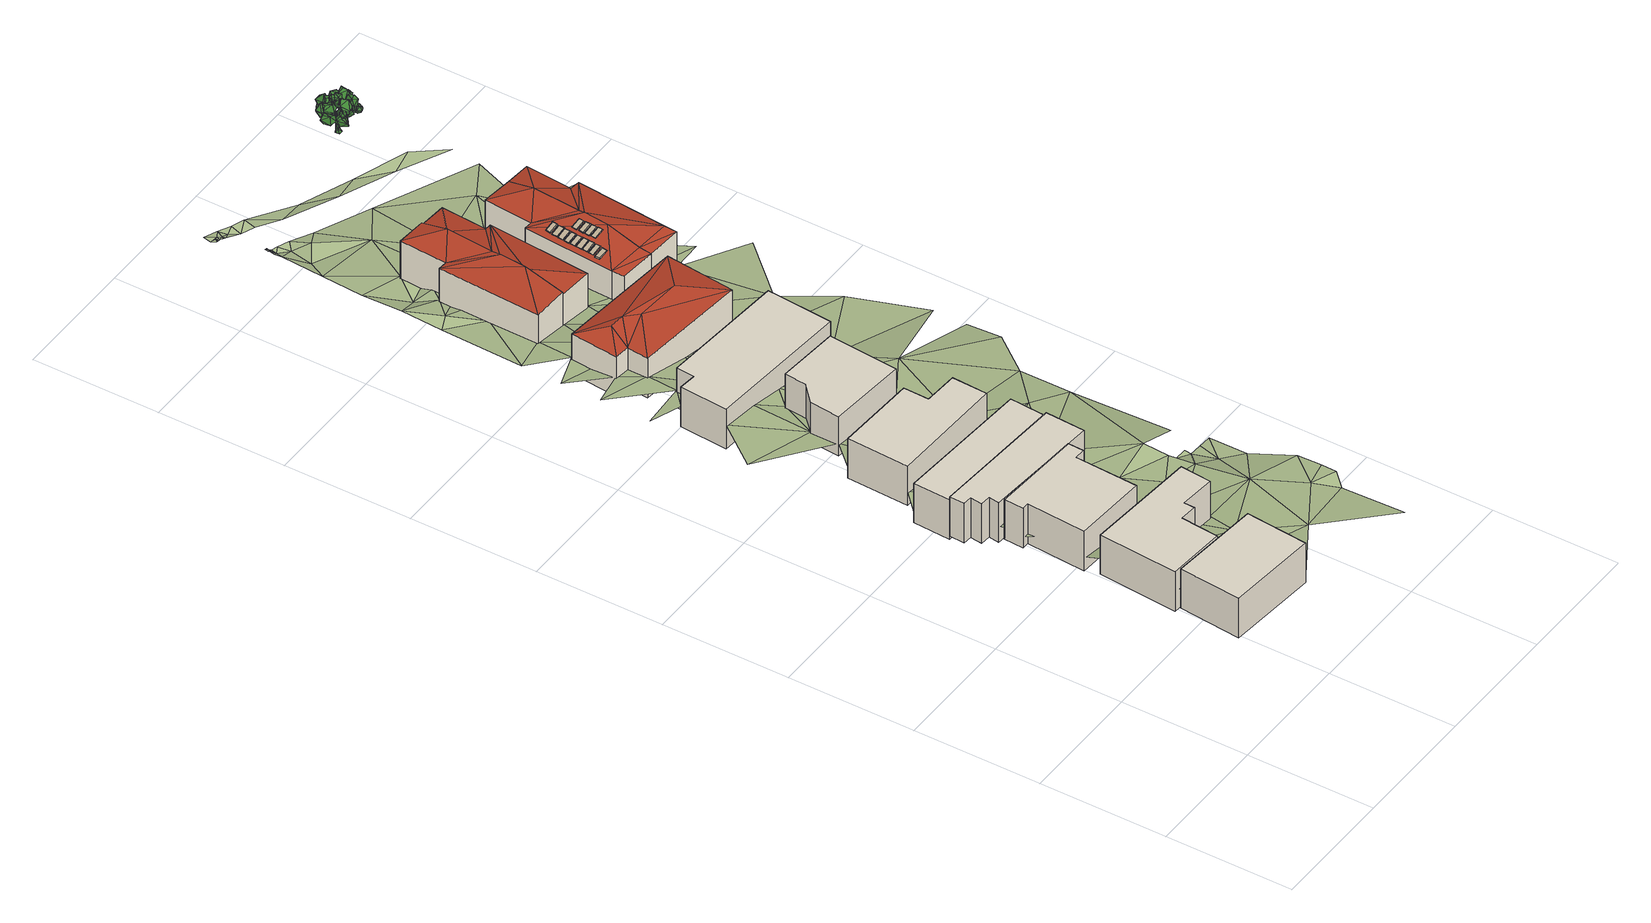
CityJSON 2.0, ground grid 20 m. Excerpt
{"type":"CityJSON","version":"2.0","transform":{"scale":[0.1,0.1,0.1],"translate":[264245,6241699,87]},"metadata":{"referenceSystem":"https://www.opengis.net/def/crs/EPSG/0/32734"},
"CityObjects":{
"building1":{"type":"Building","attributes":{"address":"21 Kylemore Road University Estate Cape Town","building":"house","building:levels":2,"building_height":6.9,"roof_height":112.3,"ground_height":103.8,"plus_code":"4FRW3C6X+GP5"},"geometry":[{"type":"Solid","lod":"1","boundaries":[[[[0,1,2,3]],[[1,4,5,2]],[[4,6,7,5]],[[6,0,3,7]],[[3,2,5,7]],[[6,4,1,0]]]]}]},
"building2":{"type":"Building","attributes":{"address":"19 Kylemore Road University Estate Cape Town","building":"house","building:levels":2,"building_height":6.9,"roof_height":111.3,"ground_height":102.2,"plus_code":"4FRW3C6X+HQ2"},"geometry":[{"type":"Solid","lod":"1","boundaries":[[[[8,9,10,11]],[[9,12,13,10]],[[12,14,15,13]],[[14,16,17,15]],[[16,18,19,17]],[[18,20,21,19]],[[20,22,23,21]],[[22,8,11,23]],[[11,10,13,15,17,19,21,23]],[[22,20,18,16,14,12,9,8]]]]}]},
"building3":{"type":"Building","attributes":{"address":"17 Kylemore Road University Estate Cape Town","building":"house","building:levels":2,"building_height":6.9,"roof_height":110,"ground_height":101.7,"plus_code":"4FRW3C6X+JQ2"},"geometry":[{"type":"Solid","lod":"1","boundaries":[[[[24,25,26,27]],[[25,28,29,26]],[[28,30,31,29]],[[30,32,33,31]],[[32,34,35,33]],[[34,36,37,35]],[[36,38,39,37]],[[38,24,27,39]],[[27,26,29,31,33,35,37,39]],[[38,36,34,32,30,28,25,24]]]]}]},
"building4":{"type":"Building","attributes":{"address":"15 Kylemore Road University Estate Cape Town","building":"house","building:levels":2,"building_height":6.9,"roof_height":108.7,"ground_height":100.8,"plus_code":"4FRW3C6X+JQV"},"geometry":[{"type":"Solid","lod":"1","boundaries":[[[[40,41,42,43]],[[41,44,45,42]],[[44,46,47,45]],[[46,48,49,47]],[[48,50,51,49]],[[50,52,53,51]],[[52,54,55,53]],[[54,40,43,55]],[[43,42,45,47,49,51,53,55]],[[54,52,50,48,46,44,41,40]]]]}]},
"building5":{"type":"Building","attributes":{"address":"13 Kylemore Road University Estate Cape Town","building":"house","building:levels":2,"building_height":6.9,"roof_height":108.3,"ground_height":100.2,"plus_code":"4FRW3C6X+MQ7"},"geometry":[{"type":"Solid","lod":"1","boundaries":[[[[56,57,58,59]],[[57,60,61,58]],[[60,62,63,61]],[[62,56,59,63]],[[59,58,61,63]],[[62,60,57,56]]]]}]},
"building6":{"type":"Building","attributes":{"address":"11 Kylemore Road University Estate Cape Town","building":"house","building:levels":2,"building_height":6.9,"roof_height":107.5,"ground_height":99.7,"plus_code":"4FRW3C6X+MQV"},"geometry":[{"type":"Solid","lod":"1","boundaries":[[[[64,65,66,67]],[[65,68,69,66]],[[68,70,71,69]],[[70,72,73,71]],[[72,74,75,73]],[[74,64,67,75]],[[67,66,69,71,73,75]],[[74,72,70,68,65,64]]]]}]},
"building7":{"type":"Building","attributes":{"address":"9 Kylemore Road University Estate Cape Town","building":"house","building:levels":2,"building_height":6.9,"roof_height":106,"ground_height":98.2,"plus_code":"4FRW3C6X+QQ9"},"geometry":[{"type":"Solid","lod":"1","boundaries":[[[[76,77,78,79]],[[77,80,81,78]],[[80,82,83,81]],[[82,84,85,83]],[[84,86,87,85]],[[86,76,79,87]],[[79,78,81,83,85,87]],[[86,84,82,80,77,76]]]]}]},
"building8":{"type":"Building","attributes":{"address":"7 Kylemore Road University Estate Cape Town","building":"house","building:levels":2,"building_height":6.9,"roof_height":106.2,"ground_height":96.3,"plus_code":"4FRW3C6X+RQ4"},"geometry":[{"type":"Solid","lod":"1","boundaries":[[[[88,89,90,91]],[[89,92,93,90]],[[92,94,95,93]],[[94,96,97,95]],[[96,98,99,97]],[[98,88,91,99]],[[91,90,93,95,97,99]],[[98,96,94,92,89,88]]]]}]},
"building9":{"type":"Building","attributes":{"address":"5 Kylemore Road University Estate Cape Town","building":"house","building:levels":2,"building_height":6.9,"roof_height":103.8,"ground_height":95.2,"plus_code":"4FRW3C6X+VQH"},"geometry":[{"type":"Solid","lod":"2","boundaries":[[[[100,101,102]],[[103,102,104]],[[104,102,101]],[[105,106,107]],[[105,107,100]],[[100,107,101]],[[101,107,104]],[[106,105,108]],[[108,109,106]],[[106,109,107]],[[109,103,104]],[[109,104,107]],[[110,111,105,100]],[[111,112,108,105]],[[112,113,109,108]],[[113,114,103,109]],[[114,115,102,103]],[[115,110,100,102]],[[115,114,113,112,111,110]]]],"semantics":{"surfaces":[{"type":"RoofSurface"},{"type":"WallSurface"},{"type":"GroundSurface"}],"values":[[0,0,0,0,0,0,0,0,0,0,0,0,1,1,1,1,1,1,2]]}}]},
"building10":{"type":"Building","attributes":{"address":"6 Rhodes Avenue University Estate Cape Town","building":"house","building:levels":2,"building_height":6.9,"roof_height":102.8,"ground_height":95.1,"plus_code":"4FRW3C6X+XQ7"},"geometry":[{"type":"Solid","lod":"2","boundaries":[[[[116,117,118]],[[119,120,121]],[[122,119,121]],[[122,121,123]],[[122,123,124]],[[124,123,125]],[[116,124,117]],[[117,124,125]],[[126,127,116,118]],[[127,128,124,116]],[[128,129,122,124]],[[129,130,119,122]],[[130,131,120,119]],[[131,132,121,120]],[[132,133,123,121]],[[133,134,125,123]],[[134,135,117,125]],[[135,126,118,117]],[[135,134,133,132,131,130,129,128,127,126]]]],"semantics":{"surfaces":[{"type":"RoofSurface"},{"type":"WallSurface"},{"type":"GroundSurface"}],"values":[[0,0,0,0,0,0,0,0,1,1,1,1,1,1,1,1,1,1,2]]}}]},
"building11":{"type":"Building","attributes":{"address":"8 Rhodes Avenue University Estate Cape Town","building":"house","building:levels":2,"building_height":6.9,"roof_height":102.2,"ground_height":94.7,"plus_code":"4FRW3C6X+WQX"},"geometry":[{"type":"Solid","lod":"2","boundaries":[[[[136,137,138]],[[139,140,141]],[[142,140,143]],[[143,140,139]],[[144,142,143]],[[144,143,145]],[[136,144,145]],[[136,145,137]],[[146,147,139,141]],[[147,148,143,139]],[[148,149,145,143]],[[149,150,137,145]],[[150,151,138,137]],[[151,152,136,138]],[[152,153,144,136]],[[153,154,142,144]],[[154,155,140,142]],[[155,146,141,140]],[[155,154,153,152,151,150,149,148,147,146]]]],"semantics":{"surfaces":[{"type":"RoofSurface"},{"type":"WallSurface"},{"type":"GroundSurface"}],"values":[[0,0,0,0,0,0,0,0,1,1,1,1,1,1,1,1,1,1,2]]}}]},
"building12":{"type":"Building","attributes":{"address":"10 Rhodes Avenue University Estate Cape Town","building":"house","building:levels":2,"building_height":6.9,"roof_height":101,"ground_height":93.3,"plus_code":"4FRW3C6X+WRX"},"children":["building12-1","building12-2","building12-3","building12-4","building12-5","building12-6","building12-7","building12-8","building12-9","building12-10","building12-11","building12-12","building12-13"],"geometry":[{"type":"Solid","lod":"2","boundaries":[[[[156,157,158]],[[156,158,159]],[[156,159,160]],[[161,156,160]],[[161,160,162]],[[161,162,163]],[[163,162,164]],[[165,163,166]],[[166,163,164]],[[165,166,167]],[[168,169,159,158]],[[169,170,160,159]],[[170,171,162,160]],[[171,172,164,162]],[[172,173,166,164]],[[173,174,167,166]],[[174,175,165,167]],[[175,176,163,165]],[[176,177,161,163]],[[177,178,156,161]],[[178,179,157,156]],[[179,168,158,157]],[[179,178,177,176,175,174,173,172,171,170,169,168]]]],"semantics":{"surfaces":[{"type":"RoofSurface"},{"type":"WallSurface"},{"type":"GroundSurface"}],"values":[[0,0,0,0,0,0,0,0,0,0,1,1,1,1,1,1,1,1,1,1,1,1,2]]}}]},
"building12-1":{"type":"BuildingInstallation","parents":["building12"],"geometry":[{"type":"Solid","lod":"2","boundaries":[[[[180,181,182,183]],[[181,184,185,182]],[[184,186,187,185]],[[186,180,183,187]],[[183,182,185,187]],[[186,184,181,180]]]]}]},
"building12-2":{"type":"BuildingInstallation","parents":["building12"],"geometry":[{"type":"Solid","lod":"2","boundaries":[[[[188,189,190,191]],[[189,192,193,190]],[[192,194,195,193]],[[194,188,191,195]],[[191,190,193,195]],[[194,192,189,188]]]]}]},
"building12-3":{"type":"BuildingInstallation","parents":["building12"],"geometry":[{"type":"Solid","lod":"2","boundaries":[[[[196,197,198,199]],[[197,200,201,198]],[[200,202,203,201]],[[202,196,199,203]],[[199,198,201,203]],[[202,200,197,196]]]]}]},
"building12-4":{"type":"BuildingInstallation","parents":["building12"],"geometry":[{"type":"Solid","lod":"2","boundaries":[[[[204,205,206,207]],[[205,208,209,206]],[[208,210,211,209]],[[210,204,207,211]],[[207,206,209,211]],[[210,208,205,204]]]]}]},
"building12-5":{"type":"BuildingInstallation","parents":["building12"],"geometry":[{"type":"Solid","lod":"2","boundaries":[[[[212,213,214,215]],[[213,216,217,214]],[[216,218,219,217]],[[218,212,215,219]],[[215,214,217,219]],[[218,216,213,212]]]]}]},
"building12-6":{"type":"BuildingInstallation","parents":["building12"],"geometry":[{"type":"Solid","lod":"2","boundaries":[[[[220,221,222,223]],[[221,224,225,222]],[[224,226,227,225]],[[226,220,223,227]],[[223,222,225,227]],[[226,224,221,220]]]]}]},
"building12-7":{"type":"BuildingInstallation","parents":["building12"],"geometry":[{"type":"Solid","lod":"2","boundaries":[[[[228,229,230,231]],[[229,232,233,230]],[[232,234,235,233]],[[234,228,231,235]],[[231,230,233,235]],[[234,232,229,228]]]]}]},
"building12-8":{"type":"BuildingInstallation","parents":["building12"],"geometry":[{"type":"Solid","lod":"2","boundaries":[[[[236,237,238,239]],[[237,240,241,238]],[[240,242,243,241]],[[242,236,239,243]],[[239,238,241,243]],[[242,240,237,236]]]]}]},
"building12-9":{"type":"BuildingInstallation","parents":["building12"],"geometry":[{"type":"Solid","lod":"2","boundaries":[[[[244,245,246,247]],[[245,248,249,246]],[[248,250,251,249]],[[250,244,247,251]],[[247,246,249,251]],[[250,248,245,244]]]]}]},
"building12-10":{"type":"BuildingInstallation","parents":["building12"],"geometry":[{"type":"Solid","lod":"2","boundaries":[[[[252,253,254,255]],[[253,256,257,254]],[[256,258,259,257]],[[258,252,255,259]],[[255,254,257,259]],[[258,256,253,252]]]]}]},
"building12-11":{"type":"BuildingInstallation","parents":["building12"],"geometry":[{"type":"Solid","lod":"2","boundaries":[[[[260,261,262,263]],[[261,264,265,262]],[[264,266,267,265]],[[266,260,263,267]],[[263,262,265,267]],[[266,264,261,260]]]]}]},
"building12-12":{"type":"BuildingInstallation","parents":["building12"],"geometry":[{"type":"Solid","lod":"2","boundaries":[[[[268,269,270,271]],[[269,272,273,270]],[[272,274,275,273]],[[274,268,271,275]],[[271,270,273,275]],[[274,272,269,268]]]]}]},
"building12-13":{"type":"BuildingInstallation","parents":["building12"],"geometry":[{"type":"Solid","lod":"2","boundaries":[[[[276,277,278,279]],[[277,280,281,278]],[[280,282,283,281]],[[282,276,279,283]],[[279,278,281,283]],[[282,280,277,276]]]]}]},
"building13":{"type":"Building","attributes":{"address":"12 Rhodes Avenue University Estate Cape Town","building":"house","building:levels":2,"building_height":6.9,"roof_height":100.4,"ground_height":93.3,"plus_code":"4FRW3C6X+WVJ"},"geometry":[{"type":"Solid","lod":"2","boundaries":[[[[159,158,284]],[[159,284,285]],[[167,166,286]],[[285,160,159]],[[162,160,285]],[[162,285,287]],[[164,162,287]],[[164,287,288]],[[166,164,288]],[[166,288,286]],[[174,173,166,167]],[[173,172,164,166]],[[172,171,162,164]],[[171,170,160,162]],[[170,169,159,160]],[[169,168,158,159]],[[168,289,284,158]],[[289,290,285,284]],[[290,291,287,285]],[[291,292,288,287]],[[292,293,286,288]],[[293,174,167,286]],[[293,292,291,290,289,168,169,170,171,172,173,174]]]],"semantics":{"surfaces":[{"type":"RoofSurface"},{"type":"WallSurface"},{"type":"GroundSurface"}],"values":[[0,0,0,0,0,0,0,0,0,0,1,1,1,1,1,1,1,1,1,1,1,1,2]]}}]},
"tree1":{"type":"SolitaryVegetationObject","attributes":{"type":"broadleaf","group":"standard","width":0.8,"height":3.1,"footprint":[264286.48,6241870.27],"ground_height":87.84},"geometry":[{"type":"MultiSurface","lod":"2","boundaries":[[[294,295,296]],[[297,298,299]],[[294,300,301]],[[302,303,300]],[[303,304,305]],[[297,306,307]],[[296,302,294]],[[308,309,302]],[[309,310,304]],[[311,312,313]],[[296,314,308]],[[314,315,308]],[[316,310,315]],[[317,318,319]],[[301,314,295]],[[316,320,303]],[[303,317,316]],[[305,321,317]],[[322,323,324]],[[319,325,326]],[[327,328,329]],[[299,330,331]],[[332,333,334]],[[328,335,329]],[[322,332,328]],[[325,335,323]],[[335,336,323]],[[323,333,324]],[[335,334,337]],[[334,338,337]],[[333,339,334]],[[340,341,342]],[[305,340,343]],[[305,306,297]],[[304,307,340]],[[344,345,346]],[[343,342,347]],[[306,347,344]],[[306,341,307]],[[344,348,341]],[[341,349,342]],[[347,349,345]],[[345,350,351]],[[345,351,346]],[[346,350,348]],[[352,353,354]],[[313,355,356]],[[357,355,352]],[[311,352,358]],[[304,311,326]],[[304,356,357]],[[310,313,356]],[[326,313,319]],[[354,359,360]],[[358,361,312]],[[312,353,355]],[[358,354,362]],[[360,363,364]],[[362,365,361]],[[353,365,359]],[[354,366,362]],[[363,367,364]],[[366,367,365]],[[365,363,359]],[[366,364,367]],[[368,369,370]],[[316,370,369]],[[303,368,300]],[[314,368,370]],[[371,372,373]],[[327,374,375]],[[327,322,328]],[[376,326,325]],[[327,330,377]],[[375,371,373]],[[321,331,371]],[[378,379,380]],[[371,381,382]],[[373,378,330]],[[331,378,381]],[[383,380,379]],[[378,384,381]],[[372,383,379]],[[382,384,383]],[[375,318,321]],[[375,374,318]],[[374,319,318]],[[299,376,377]],[[299,298,376]],[[298,326,376]],[[294,301,295]],[[294,302,300]],[[302,309,303]],[[303,309,304]],[[307,326,298]],[[298,297,307]],[[296,308,302]],[[308,315,309]],[[309,315,310]],[[311,358,312]],[[296,295,314]],[[314,316,315]],[[316,317,310]],[[319,310,317]],[[317,321,318]],[[301,300,314]],[[316,369,320]],[[303,305,317]],[[305,297,321]],[[322,325,323]],[[319,329,325]],[[329,319,374]],[[374,327,329]],[[331,297,299]],[[299,377,330]],[[332,324,333]],[[328,332,335]],[[322,324,332]],[[325,329,335]],[[333,336,338]],[[335,337,336]],[[323,336,333]],[[335,332,334]],[[334,339,338]],[[333,338,339]],[[336,337,338]],[[340,307,341]],[[305,304,340]],[[305,343,306]],[[304,326,307]],[[344,347,345]],[[343,340,342]],[[306,343,347]],[[306,344,341]],[[349,348,350]],[[344,346,348]],[[341,348,349]],[[347,342,349]],[[345,349,350]],[[346,351,350]],[[352,355,353]],[[313,312,355]],[[357,356,355]],[[311,357,352]],[[304,357,311]],[[304,310,356]],[[310,319,313]],[[326,311,313]],[[354,353,359]],[[358,362,361]],[[312,361,353]],[[358,352,354]],[[360,359,363]],[[362,366,365]],[[353,361,365]],[[354,360,366]],[[365,367,363]],[[366,360,364]],[[368,320,369]],[[316,314,370]],[[303,320,368]],[[314,300,368]],[[371,382,372]],[[327,377,322]],[[322,377,325]],[[377,376,325]],[[327,373,330]],[[373,327,375]],[[375,321,371]],[[321,297,331]],[[378,372,379]],[[371,331,381]],[[373,372,378]],[[331,330,378]],[[383,384,380]],[[378,380,384]],[[372,382,383]],[[382,381,384]],[[385,386,387]],[[388,389,390]],[[391,392,393]],[[385,387,393]],[[394,395,396]],[[397,398,399]],[[400,401,402]],[[394,396,402]],[[403,404,405]],[[406,407,408]],[[409,410,411]],[[403,405,411]],[[412,413,414]],[[415,416,417]],[[418,419,420]],[[412,414,420]],[[421,422,423]],[[424,425,426]],[[427,428,429]],[[421,423,429]],[[430,431,432]],[[433,434,435]],[[436,437,438]],[[430,432,438]],[[439,440,441]],[[442,443,444]],[[445,446,447]],[[439,441,447]],[[448,449,450]],[[451,452,453]],[[454,455,456]],[[448,450,456]],[[457,458,459]],[[460,461,462]],[[463,464,465]],[[457,459,465]],[[466,467,468]],[[469,470,471]],[[472,473,474]],[[466,468,474]],[[475,476,477]],[[478,479,480]],[[481,482,483]],[[475,477,483]],[[484,485,486]],[[487,488,489]],[[490,491,492]],[[484,486,492]],[[493,494,495]],[[496,497,498]],[[499,500,501]],[[493,495,501]],[[502,503,504]],[[505,506,507]],[[508,509,510]],[[502,504,510]],[[511,512,513]],[[514,515,516]],[[517,518,519]],[[511,513,519]],[[520,521,522]],[[523,524,525]],[[526,527,528]],[[520,522,528]],[[529,530,531]],[[532,533,534]],[[535,536,537]],[[529,531,537]],[[538,539,540]],[[541,542,543]],[[544,545,546]],[[538,540,546]],[[547,548,549]],[[550,551,552]],[[553,554,555]],[[547,549,555]],[[556,557,558]],[[559,560,561]],[[562,563,564]],[[556,558,564]],[[565,566,567]],[[568,569,570]],[[571,572,573]],[[565,567,573]],[[574,575,576]],[[577,578,579]],[[580,581,582]],[[574,576,582]],[[583,584,585]],[[586,587,588]],[[589,590,591]],[[583,585,591]],[[592,593,594]],[[595,596,597]],[[598,599,600]],[[592,594,600]],[[601,602,603]],[[604,605,606]],[[607,608,609]],[[601,603,609]],[[610,611,612]],[[613,614,615]],[[616,617,618]],[[610,612,618]],[[619,620,621]],[[622,623,624]],[[625,626,627]],[[619,621,627]],[[628,629,630]],[[631,632,633]],[[634,635,636]],[[628,630,636]],[[637,638,639]],[[640,641,642]],[[643,644,645]],[[637,639,645]],[[646,647,648]],[[649,650,651]],[[652,653,654]],[[646,648,654]],[[655,656,657]],[[658,659,660]],[[661,662,663]],[[655,657,663]],[[664,665,666]],[[667,668,669]],[[670,671,672]],[[664,666,672]],[[673,674,675]],[[676,677,678]],[[679,680,681]],[[673,675,681]],[[682,683,684]],[[442,685,686]],[[687,688,689]],[[682,684,689]],[[690,691,692]],[[693,694,695]],[[696,697,698]],[[690,692,698]],[[699,700,701]],[[702,703,704]],[[705,706,707]],[[699,701,707]],[[707,704,705]],[[707,701,704]],[[701,702,704]],[[707,700,699]],[[707,706,700]],[[706,708,700]],[[704,706,705]],[[704,703,706]],[[703,708,706]],[[701,703,702]],[[701,700,703]],[[700,708,703]],[[698,695,696]],[[698,692,695]],[[692,693,695]],[[698,691,690]],[[698,697,691]],[[697,709,691]],[[695,697,696]],[[695,694,697]],[[694,709,697]],[[692,694,693]],[[692,691,694]],[[691,709,694]],[[689,686,687]],[[689,684,686]],[[684,442,686]],[[689,683,682]],[[689,688,683]],[[688,710,683]],[[686,688,687]],[[686,685,688]],[[685,710,688]],[[684,685,442]],[[684,683,685]],[[683,710,685]],[[681,678,679]],[[681,675,678]],[[675,676,678]],[[681,674,673]],[[681,680,674]],[[680,711,674]],[[678,680,679]],[[678,677,680]],[[677,711,680]],[[675,677,676]],[[675,674,677]],[[674,711,677]],[[672,669,670]],[[672,666,669]],[[666,667,669]],[[672,665,664]],[[672,671,665]],[[671,712,665]],[[669,671,670]],[[669,668,671]],[[668,712,671]],[[666,668,667]],[[666,665,668]],[[665,712,668]],[[663,660,661]],[[663,657,660]],[[657,658,660]],[[663,656,655]],[[663,662,656]],[[662,713,656]],[[660,662,661]],[[660,659,662]],[[659,713,662]],[[657,659,658]],[[657,656,659]],[[656,713,659]],[[654,651,652]],[[654,648,651]],[[648,649,651]],[[654,647,646]],[[654,653,647]],[[653,714,647]],[[651,653,652]],[[651,650,653]],[[650,714,653]],[[648,650,649]],[[648,647,650]],[[647,714,650]],[[645,642,643]],[[645,639,642]],[[639,640,642]],[[645,638,637]],[[645,644,638]],[[644,715,638]],[[642,644,643]],[[642,641,644]],[[641,715,644]],[[639,641,640]],[[639,638,641]],[[638,715,641]],[[636,633,634]],[[636,630,633]],[[630,631,633]],[[636,629,628]],[[636,635,629]],[[635,716,629]],[[633,635,634]],[[633,632,635]],[[632,716,635]],[[630,632,631]],[[630,629,632]],[[629,716,632]],[[627,624,625]],[[627,621,624]],[[621,622,624]],[[627,620,619]],[[627,626,620]],[[626,717,620]],[[624,626,625]],[[624,623,626]],[[623,717,626]],[[621,623,622]],[[621,620,623]],[[620,717,623]],[[618,615,616]],[[618,612,615]],[[612,613,615]],[[618,611,610]],[[618,617,611]],[[617,718,611]],[[615,617,616]],[[615,614,617]],[[614,718,617]],[[612,614,613]],[[612,611,614]],[[611,718,614]],[[609,606,607]],[[609,603,606]],[[603,604,606]],[[609,602,601]],[[609,608,602]],[[608,719,602]],[[606,608,607]],[[606,605,608]],[[605,719,608]],[[603,605,604]],[[603,602,605]],[[602,719,605]],[[600,597,598]],[[600,594,597]],[[594,595,597]],[[600,593,592]],[[600,599,593]],[[599,720,593]],[[597,599,598]],[[597,596,599]],[[596,720,599]],[[594,596,595]],[[594,593,596]],[[593,720,596]],[[591,588,589]],[[591,585,588]],[[585,586,588]],[[591,584,583]],[[591,590,584]],[[590,721,584]],[[588,590,589]],[[588,587,590]],[[587,721,590]],[[585,587,586]],[[585,584,587]],[[584,721,587]],[[582,579,580]],[[582,576,579]],[[576,577,579]],[[582,575,574]],[[582,581,575]],[[581,722,575]],[[579,581,580]],[[579,578,581]],[[578,722,581]],[[576,578,577]],[[576,575,578]],[[575,722,578]],[[573,570,571]],[[573,567,570]],[[567,568,570]],[[573,566,565]],[[573,572,566]],[[572,723,566]],[[570,572,571]],[[570,569,572]],[[569,723,572]],[[567,569,568]],[[567,566,569]],[[566,723,569]],[[564,561,562]],[[564,558,561]],[[558,559,561]],[[564,557,556]],[[564,563,557]],[[563,724,557]],[[561,563,562]],[[561,560,563]],[[560,724,563]],[[558,560,559]],[[558,557,560]],[[557,724,560]],[[555,552,553]],[[555,549,552]],[[549,550,552]],[[555,548,547]],[[555,554,548]],[[554,725,548]],[[552,554,553]],[[552,551,554]],[[551,725,554]],[[549,551,550]],[[549,548,551]],[[548,725,551]],[[546,543,544]],[[546,540,543]],[[540,541,543]],[[546,539,538]],[[546,545,539]],[[545,726,539]],[[543,545,544]],[[543,542,545]],[[542,726,545]],[[540,542,541]],[[540,539,542]],[[539,726,542]],[[537,534,535]],[[537,531,534]],[[531,532,534]],[[537,530,529]],[[537,536,530]],[[536,727,530]],[[534,536,535]],[[534,533,536]],[[533,727,536]],[[531,533,532]],[[531,530,533]],[[530,727,533]],[[528,525,526]],[[528,522,525]],[[522,523,525]],[[528,521,520]],[[528,527,521]],[[527,728,521]],[[525,527,526]],[[525,524,527]],[[524,728,527]],[[522,524,523]],[[522,521,524]],[[521,728,524]],[[519,516,517]],[[519,513,516]],[[513,514,516]],[[519,512,511]],[[519,518,512]],[[518,729,512]],[[516,518,517]],[[516,515,518]],[[515,729,518]],[[513,515,514]],[[513,512,515]],[[512,729,515]],[[510,507,508]],[[510,504,507]],[[504,505,507]],[[510,503,502]],[[510,509,503]],[[509,730,503]],[[507,509,508]],[[507,506,509]],[[506,730,509]],[[504,506,505]],[[504,503,506]],[[503,730,506]],[[501,498,499]],[[501,495,498]],[[495,496,498]],[[501,494,493]],[[501,500,494]],[[500,731,494]],[[498,500,499]],[[498,497,500]],[[497,731,500]],[[495,497,496]],[[495,494,497]],[[494,731,497]],[[492,489,490]],[[492,486,489]],[[486,487,489]],[[492,485,484]],[[492,491,485]],[[491,732,485]],[[489,491,490]],[[489,488,491]],[[488,732,491]],[[486,488,487]],[[486,485,488]],[[485,732,488]],[[483,480,481]],[[483,477,480]],[[477,478,480]],[[483,476,475]],[[483,482,476]],[[482,733,476]],[[480,482,481]],[[480,479,482]],[[479,733,482]],[[477,479,478]],[[477,476,479]],[[476,733,479]],[[474,471,472]],[[474,468,471]],[[468,469,471]],[[474,467,466]],[[474,473,467]],[[473,734,467]],[[471,473,472]],[[471,470,473]],[[470,734,473]],[[468,470,469]],[[468,467,470]],[[467,734,470]],[[465,462,463]],[[465,459,462]],[[459,460,462]],[[465,458,457]],[[465,464,458]],[[464,735,458]],[[462,464,463]],[[462,461,464]],[[461,735,464]],[[459,461,460]],[[459,458,461]],[[458,735,461]],[[456,453,454]],[[456,450,453]],[[450,451,453]],[[456,449,448]],[[456,455,449]],[[455,736,449]],[[453,455,454]],[[453,452,455]],[[452,736,455]],[[450,452,451]],[[450,449,452]],[[449,736,452]],[[447,444,445]],[[447,441,444]],[[441,442,444]],[[447,440,439]],[[447,446,440]],[[446,737,440]],[[444,446,445]],[[444,443,446]],[[443,737,446]],[[441,443,442]],[[441,440,443]],[[440,737,443]],[[438,435,436]],[[438,432,435]],[[432,433,435]],[[438,431,430]],[[438,437,431]],[[437,738,431]],[[435,437,436]],[[435,434,437]],[[434,738,437]],[[432,434,433]],[[432,431,434]],[[431,738,434]],[[429,426,427]],[[429,423,426]],[[423,424,426]],[[429,422,421]],[[429,428,422]],[[428,739,422]],[[426,428,427]],[[426,425,428]],[[425,739,428]],[[423,425,424]],[[423,422,425]],[[422,739,425]],[[420,417,418]],[[420,414,417]],[[414,415,417]],[[420,413,412]],[[420,419,413]],[[419,740,413]],[[417,419,418]],[[417,416,419]],[[416,740,419]],[[414,416,415]],[[414,413,416]],[[413,740,416]],[[411,408,409]],[[411,405,408]],[[405,406,408]],[[411,404,403]],[[411,410,404]],[[410,741,404]],[[408,410,409]],[[408,407,410]],[[407,741,410]],[[405,407,406]],[[405,404,407]],[[404,741,407]],[[402,399,400]],[[402,396,399]],[[396,397,399]],[[402,395,394]],[[402,401,395]],[[401,742,395]],[[399,401,400]],[[399,398,401]],[[398,742,401]],[[396,398,397]],[[396,395,398]],[[395,742,398]],[[393,390,391]],[[393,387,390]],[[387,388,390]],[[393,386,385]],[[393,392,386]],[[392,743,386]],[[390,392,391]],[[390,389,392]],[[389,743,392]],[[387,389,388]],[[387,386,389]],[[386,743,389]]]}]},
"terrain1":{"type":"TINRelief","geometry":[{"type":"CompositeSurface","lod":"1","boundaries":[[[744,745,746]],[[746,745,747]],[[747,748,746]],[[749,750,751]],[[748,747,752]],[[753,754,755]],[[756,750,749]],[[757,758,759]],[[752,760,748]],[[759,761,757]],[[760,762,748]],[[0,760,752]],[[763,757,761]],[[763,764,757]],[[762,760,765]],[[764,763,766]],[[756,767,750]],[[768,769,770]],[[764,766,771]],[[772,760,0]],[[765,760,772]],[[0,773,774]],[[775,771,766]],[[776,777,765]],[[771,775,778]],[[765,772,776]],[[779,778,775]],[[756,22,767]],[[774,772,0]],[[778,779,780]],[[768,770,781]],[[772,782,776]],[[779,783,780]],[[783,784,780]],[[770,785,781]],[[784,783,786]],[[30,787,788]],[[789,788,767]],[[784,786,790]],[[791,792,793]],[[794,795,796]],[[793,794,791]],[[767,22,797]],[[32,790,786]],[[30,788,789]],[[772,798,782]],[[32,799,790]],[[32,30,800]],[[798,772,774]],[[767,797,789]],[[781,785,801]],[[800,799,32]],[[798,22,782]],[[789,800,30]],[[802,799,800]],[[796,803,794]],[[792,791,804]],[[805,806,807]],[[802,800,789]],[[797,22,808]],[[781,801,809]],[[803,796,810]],[[811,805,807]],[[812,774,813]],[[791,814,804]],[[22,798,808]],[[815,814,791]],[[774,816,798]],[[817,789,797]],[[818,805,819]],[[820,818,819]],[[774,812,816]],[[802,789,821]],[[809,801,57]],[[822,823,820]],[[802,821,40]],[[817,797,808]],[[814,824,804]],[[789,817,821]],[[825,823,822]],[[810,826,68]],[[827,819,805]],[[819,828,820]],[[829,803,810]],[[808,798,830]],[[831,824,814]],[[808,832,817]],[[833,834,825]],[[829,810,68]],[[816,835,798]],[[812,836,816]],[[40,837,57]],[[832,808,838]],[[830,798,839]],[[838,808,830]],[[827,840,819]],[[57,837,809]],[[834,841,842]],[[836,843,816]],[[833,841,834]],[[839,798,835]],[[838,844,832]],[[837,68,809]],[[835,816,843]],[[825,845,833]],[[77,824,831]],[[830,846,838]],[[821,847,40]],[[848,842,849]],[[840,827,850]],[[849,842,841]],[[830,839,851]],[[851,846,830]],[[829,68,852]],[[837,40,847]],[[853,833,845]],[[849,854,848]],[[849,841,855]],[[856,824,77]],[[857,858,848]],[[849,855,859]],[[829,852,77]],[[847,821,860]],[[854,857,848]],[[854,849,859]],[[861,853,845]],[[862,68,837]],[[850,863,840]],[[854,864,857]],[[862,852,68]],[[857,865,858]],[[854,866,864]],[[858,865,867]],[[856,77,852]],[[864,868,857]],[[857,868,865]],[[861,869,853]],[[847,862,837]],[[870,867,871]],[[89,863,850]],[[872,870,873]],[[873,874,872]],[[870,871,875]],[[876,874,877]],[[861,878,869]],[[879,880,881]],[[879,882,880]],[[874,873,877]],[[876,883,884]],[[877,883,876]],[[882,885,880]],[[873,870,875]],[[886,883,877]],[[887,881,880]],[[888,881,887]],[[889,880,885]],[[877,873,890]],[[890,886,877]],[[889,887,880]],[[878,861,891]],[[892,893,889]],[[889,893,887]],[[894,867,865]],[[867,894,871]],[[893,892,895]],[[890,873,896]],[[895,897,893]],[[898,888,887]],[[873,875,896]],[[898,887,893]],[[899,875,871]],[[897,900,893]],[[893,900,898]],[[896,875,901]],[[902,900,897]],[[878,903,869]],[[901,875,899]],[[862,904,852]],[[905,898,900]],[[852,906,856]],[[900,902,905]],[[894,899,871]],[[907,908,869]],[[894,865,126]],[[891,909,878]],[[907,869,903]],[[856,910,89]],[[902,911,905]],[[901,899,912]],[[110,909,891]],[[911,902,913]],[[863,89,914]],[[915,916,908]],[[899,894,912]],[[915,908,907]],[[852,904,917]],[[918,863,914]],[[919,920,921]],[[150,894,126]],[[916,922,923]],[[924,909,110]],[[925,911,913]],[[923,922,920]],[[916,915,922]],[[920,926,921]],[[921,926,927]],[[906,910,856]],[[150,927,926]],[[918,928,110]],[[89,910,914]],[[924,110,929]],[[930,920,922]],[[920,931,926]],[[894,932,912]],[[911,925,933]],[[930,931,920]],[[918,914,928]],[[922,934,930]],[[932,894,150]],[[929,110,928]],[[150,926,935]],[[931,935,926]],[[925,936,933]],[[937,150,935]],[[937,932,150]],[[914,938,928]],[[928,939,940]],[[936,941,933]],[[942,940,939]],[[937,935,174]],[[292,291,943]],[[944,942,945]],[[174,293,937]],[[946,941,936]],[[291,944,945]],[[947,932,937]],[[948,943,291]],[[943,948,293]],[[947,937,293]],[[941,946,949]],[[949,946,950]]]}]}
},
"vertices":[
[192,124,168],[48,137,168],[48,137,237],[192,124,237],[39,39,168],[39,39,237],[183,26,168],[183,26,237],
[64,275,152],[54,150,152],[54,150,221],[64,275,221],[147,143,152],[147,143,221],[152,202,152],[152,202,221],[179,200,152],[179,200,221],[180,217,152],[180,217,221],[236,212,152],[236,212,221],[240,261,152],[240,261,221],
[63,300,147],[180,293,147],[180,293,216],[63,300,216],[185,392,147],[185,392,216],[202,391,147],[202,391,216],[203,416,147],[203,416,216],[60,425,147],[60,425,216],[58,394,147],[58,394,216],[69,394,147],[69,394,216],
[249,481,138],[34,495,138],[34,495,207],[249,481,207],[33,471,138],[33,471,207],[47,470,138],[47,470,207],[45,451,138],[45,451,207],[61,450,138],[61,450,207],[59,433,138],[59,433,207],[246,419,138],[246,419,207],
[249,481,132],[253,540,132],[253,540,201],[249,481,201],[37,554,132],[37,554,201],[34,495,132],[34,495,201],
[67,583,127],[250,576,127],[250,576,196],[67,583,196],[252,632,127],[252,632,196],[198,635,127],[198,635,196],[199,675,127],[199,675,196],[71,681,127],[71,681,196],
[241,714,112],[250,825,112],[250,825,181],[241,714,181],[152,833,112],[152,833,181],[149,798,112],[149,798,181],[121,772,112],[121,772,181],[117,725,112],[117,725,181],
[294,853,93],[302,957,93],[302,957,162],[294,853,162],[102,973,93],[102,973,162],[100,944,93],[100,944,162],[72,947,93],[72,947,162],[66,871,93],[66,871,162],
[299,1115,151],[241,1066,164],[288,1005,151],[108,1023,151],[168,1071,164],[95,1135,151],[125,1092,164],[149,1090,164],[88,1060,151],[112,1057,151],[299,1115,82],[95,1135,82],[88,1060,82],[112,1057,82],[108,1023,82],[288,1005,82],
[132,1431,150],[176,1385,161],[179,1428,150],[105,1195,150],[161,1192,150],[166,1255,163],[113,1357,150],[169,1296,163],[127,1356,150],[170,1310,161],[179,1428,81],[132,1431,81],[127,1356,81],[113,1357,81],[105,1195,81],[161,1192,81],[166,1255,81],[169,1296,81],[170,1310,81],[176,1385,81],
[176,1385,157],[224,1424,146],[179,1428,146],[216,1188,146],[166,1255,159],[161,1192,146],[169,1296,159],[229,1351,146],[170,1310,157],[219,1352,146],[161,1192,77],[216,1188,77],[229,1351,77],[219,1352,77],[224,1424,77],[179,1428,77],[176,1385,77],[170,1310,77],[169,1296,77],[166,1255,77],
[252,1173,132],[251,1153,132],[310,1148,132],[312,1168,132],[316,1221,145],[263,1318,132],[320,1260,145],[276,1317,132],[321,1270,143],[282,1394,132],[327,1346,143],[331,1388,132],[310,1148,63],[312,1168,63],[316,1221,63],[320,1260,63],[321,1270,63],[327,1346,63],[331,1388,63],[282,1394,63],[276,1317,63],[263,1318,63],[252,1173,63],[251,1153,63],
[290,1261,140],[289,1253,140],[289,1253,141],[289,1261,141],[306,1252,143],[305,1252,145],[306,1260,143],[306,1260,145],
[289,1240,140],[288,1232,140],[288,1232,141],[288,1240,141],[305,1231,143],[304,1231,145],[305,1239,143],[305,1239,145],
[289,1230,140],[288,1222,140],[288,1222,141],[288,1230,141],[305,1221,143],[304,1221,145],[305,1229,143],[305,1229,145],
[289,1250,140],[288,1242,140],[288,1242,141],[289,1250,141],[305,1241,143],[305,1241,145],[305,1249,143],[305,1249,145],
[270,1290,135],[269,1282,135],[269,1282,136],[270,1290,136],[286,1281,138],[285,1281,140],[286,1289,138],[286,1289,140],
[268,1279,135],[268,1270,135],[268,1270,136],[268,1279,136],[284,1269,138],[284,1269,140],[285,1278,138],[284,1278,140],
[267,1268,135],[267,1260,135],[266,1260,136],[267,1269,136],[283,1259,138],[283,1259,140],[283,1268,138],[283,1268,140],
[266,1258,135],[265,1250,135],[265,1250,136],[266,1258,136],[282,1249,138],[282,1249,140],[282,1257,138],[282,1257,140],
[265,1248,135],[265,1240,135],[264,1240,136],[265,1248,136],[281,1239,138],[281,1239,140],[282,1247,138],[281,1247,140],
[265,1238,135],[264,1229,135],[264,1229,136],[264,1238,136],[281,1228,138],[280,1228,140],[281,1237,138],[281,1237,140],
[264,1228,135],[264,1219,135],[263,1219,136],[264,1228,136],[280,1219,138],[280,1219,140],[281,1227,138],[280,1227,140],
[263,1217,135],[263,1209,135],[262,1209,136],[263,1217,136],[279,1208,138],[279,1208,140],[280,1216,138],[279,1216,140],
[261,1206,134],[261,1198,134],[261,1198,136],[261,1206,136],[277,1197,138],[277,1197,139],[278,1205,138],[278,1205,139],
[366,1144,132],[367,1164,132],[370,1385,132],[380,1309,132],[364,1311,132],[366,1144,63],[367,1164,63],[380,1309,63],[364,1311,63],[370,1385,63],
[418,1716,8],[412,1709,8],[412,1716,8],[416,1712,33],[416,1714,33],[416,1712,34],[417,1712,14],[418,1709,8],[417,1717,14],[417,1714,20],[416,1715,29],[417,1712,29],[423,1715,34],[422,1716,34],[413,1716,14],[416,1716,20],[413,1715,26],[415,1718,32],[413,1723,36],[414,1718,31],[413,1712,14],[413,1716,20],[414,1713,21],[414,1712,26],[414,1712,32],[413,1713,32],[416,1712,20],[415,1711,32],[412,1713,40],[405,1714,48],[406,1713,49],[411,1714,40],[415,1714,32],[414,1711,34],[411,1712,40],[410,1713,39],[419,1707,36],[420,1707,34],[405,1712,48],[395,1713,47],[395,1712,46],[405,1713,47],[395,1714,46],[395,1713,45],[389,1713,50],[389,1712,50],[423,1717,32],[426,1717,38],[427,1717,38],[424,1715,32],[426,1716,39],[426,1714,45],[425,1714,45],[428,1716,38],[425,1715,45],[426,1715,44],[431,1716,49],[431,1715,49],[415,1724,34],[412,1729,35],[414,1729,35],[412,1724,34],[413,1719,29],[415,1719,30],[414,1723,36],[413,1732,33],[414,1732,33],[412,1729,36],[413,1729,36],[412,1737,35],[413,1737,35],[413,1732,34],[414,1733,34],[413,1737,36],[416,1711,19],[414,1711,20],[414,1711,19],[418,1706,34],[421,1701,39],[418,1706,35],[413,1712,33],[414,1711,33],[415,1713,34],[415,1712,35],[422,1702,39],[423,1698,45],[423,1699,45],[423,1701,38],[422,1700,38],[423,1698,44],[424,1699,44],[439,1718,53],[436,1711,60],[441,1714,46],[436,1709,41],[432,1702,48],[430,1715,41],[426,1719,46],[422,1712,53],[432,1722,50],[396,1718,50],[397,1707,52],[391,1719,44],[383,1716,43],[384,1705,44],[380,1719,50],[383,1718,57],[384,1707,59],[391,1720,56],[405,1701,53],[408,1694,45],[399,1706,49],[392,1703,46],[395,1697,38],[389,1699,52],[393,1693,55],[396,1686,48],[400,1697,58],[426,1695,73],[427,1705,69],[418,1693,73],[413,1693,67],[413,1703,63],[417,1689,62],[424,1689,59],[425,1699,55],[428,1690,67],[411,1689,67],[411,1694,76],[404,1687,64],[397,1693,64],[396,1698,73],[401,1698,59],[409,1702,60],[408,1707,69],[413,1695,61],[426,1704,43],[420,1701,44],[429,1706,48],[430,1702,52],[424,1698,54],[433,1699,49],[432,1696,44],[426,1692,46],[430,1700,41],[433,1718,62],[440,1714,64],[433,1719,56],[434,1716,52],[440,1712,53],[429,1712,53],[429,1709,58],[435,1705,60],[429,1714,62],[398,1717,50],[391,1724,52],[403,1719,44],[406,1726,43],[399,1734,44],[411,1726,50],[408,1725,57],[401,1733,59],[404,1718,56],[405,1739,50],[411,1747,52],[408,1734,44],[416,1732,43],[422,1740,44],[416,1728,50],[415,1730,57],[421,1739,59],[407,1733,56],[428,1716,55],[418,1720,56],[431,1720,49],[432,1728,48],[422,1733,49],[436,1730,54],[433,1728,62],[424,1732,64],[432,1720,61],[417,1735,59],[424,1727,60],[412,1732,52],[408,1725,52],[415,1717,53],[404,1726,58],[407,1727,66],[414,1719,68],[411,1734,65],[403,1728,58],[410,1721,60],[398,1726,52],[394,1719,51],[401,1711,52],[390,1720,58],[393,1721,65],[399,1713,67],[397,1727,64],[426,1713,77],[417,1715,72],[429,1707,74],[431,1706,66],[422,1707,61],[436,1712,65],[434,1720,67],[425,1722,61],[431,1719,74],[411,1745,45],[402,1741,41],[414,1738,49],[416,1731,45],[407,1728,41],[420,1734,40],[418,1740,34],[410,1736,29],[416,1745,39],[409,1715,72],[415,1719,73],[409,1715,67],[412,1714,63],[417,1718,64],[413,1709,65],[415,1708,69],[421,1712,71],[411,1710,72],[415,1713,54],[420,1717,55],[415,1713,49],[418,1712,45],[423,1716,46],[419,1708,47],[421,1706,51],[426,1710,53],[417,1708,54],[405,1723,54],[411,1727,55],[405,1723,48],[408,1722,45],[413,1726,46],[409,1718,46],[411,1716,51],[417,1720,52],[407,1718,54],[404,1728,44],[410,1729,47],[402,1732,43],[404,1735,40],[410,1737,42],[405,1732,36],[408,1728,36],[414,1729,39],[405,1726,40],[408,1715,68],[414,1715,70],[406,1719,69],[408,1724,68],[414,1724,70],[408,1723,63],[410,1719,60],[417,1719,62],[408,1716,63],[408,1694,57],[414,1694,60],[406,1699,58],[408,1703,57],[414,1703,60],[408,1702,52],[410,1698,50],[417,1699,52],[408,1695,52],[408,1703,62],[414,1703,65],[406,1708,63],[408,1713,62],[414,1713,65],[408,1712,57],[410,1708,55],[417,1708,57],[408,1704,57],[401,1693,55],[401,1688,60],[404,1696,56],[409,1696,57],[410,1691,62],[410,1693,52],[408,1689,51],[409,1684,56],[403,1691,51],[425,1716,61],[425,1712,66],[428,1720,61],[433,1719,62],[434,1715,67],[434,1717,58],[432,1712,56],[432,1708,61],[427,1714,56],[403,1710,63],[403,1706,69],[406,1714,64],[411,1713,65],[412,1709,70],[412,1711,61],[410,1707,59],[410,1702,64],[405,1708,59],[407,1709,46],[407,1705,51],[410,1713,47],[415,1712,47],[416,1708,53],[416,1710,43],[414,1705,41],[415,1701,46],[409,1707,42],[416,1704,55],[416,1700,60],[419,1708,56],[424,1707,56],[425,1703,61],[425,1704,52],[423,1700,50],[424,1696,55],[418,1702,51],[403,1726,45],[404,1721,50],[407,1729,46],[412,1729,47],[413,1724,52],[413,1726,42],[410,1722,41],[411,1717,46],[406,1724,41],[426,1700,51],[432,1697,49],[423,1698,48],[421,1694,46],[427,1691,44],[420,1692,51],[424,1692,55],[429,1689,53],[424,1697,55],[424,1694,57],[426,1690,59],[427,1696,56],[430,1695,54],[432,1691,56],[428,1694,51],[425,1691,51],[427,1687,53],[423,1693,54],[424,1692,51],[426,1687,53],[427,1694,50],[430,1693,47],[432,1688,49],[428,1692,44],[425,1689,44],[427,1685,46],[423,1691,47],[419,1687,60],[421,1683,62],[422,1689,59],[425,1688,57],[427,1684,58],[423,1687,54],[420,1685,53],[422,1680,55],[418,1686,56],[412,1695,59],[407,1693,61],[411,1698,55],[408,1701,55],[403,1699,57],[410,1704,58],[410,1702,62],[405,1700,64],[413,1699,61],[402,1690,56],[398,1688,59],[400,1692,52],[397,1695,52],[393,1694,56],[400,1698,54],[402,1697,58],[398,1696,62],[404,1694,57],[438,1711,48],[443,1714,49],[435,1712,51],[438,1720,53],[432,1717,47],[435,1716,44],[439,1720,45],[436,1712,45],[434,1708,46],[437,1711,42],[434,1711,50],[432,1715,50],[435,1718,46],[428,1714,48],[428,1712,44],[431,1715,40],[430,1709,45],[397,1689,66],[396,1689,60],[400,1693,66],[400,1697,65],[399,1696,59],[396,1698,66],[392,1696,65],[391,1695,60],[393,1692,67],[395,1693,56],[436,1716,41],[443,1720,49],[394,1692,61],[402,1696,62],[424,1680,60],[429,1684,51],[429,1687,57],[433,1691,48],[410,1718,52],[422,1697,62],[413,1702,53],[409,1703,70],[431,1709,67],[407,1685,62],[418,1708,63],[418,1699,59],[418,1719,69],[415,1733,44],[416,1727,52],[426,1717,52],[420,1719,70],[401,1733,34],[417,1716,62],[408,1710,60],[422,1717,61],[416,1731,57],[422,1747,52],[392,1734,52],[442,1708,59],[419,1695,49],[405,1702,78],[422,1708,60],[401,1688,39],[389,1700,52],[428,1704,58],
[54,150,190],[88,133,183],[107,146,179],[112,131,183],[147,143,170],[64,275,180],[103,298,166],[63,300,171],[152,127,174],[58,394,167],[67,374,169],[69,394,167],[152,268,162],[79,432,167],[59,433,167],[60,425,167],[174,144,170],[80,424,167],[152,202,164],[96,423,157],[99,430,157],[179,200,164],[114,422,157],[180,293,160],[67,583,152],[37,554,152],[91,550,146],[119,429,157],[222,164,167],[183,26,180],[294,94,158],[132,421,157],[216,214,159],[180,217,164],[139,427,152],[149,420,152],[156,426,152],[158,580,140],[236,212,159],[167,418,152],[173,425,152],[145,547,140],[185,417,152],[185,392,152],[183,352,155],[249,365,146],[189,423,147],[121,772,130],[66,871,135],[10,800,139],[117,725,134],[71,681,147],[120,679,140],[275,309,147],[334,213,154],[206,422,147],[220,411,147],[199,544,137],[246,419,142],[179,719,130],[123,867,132],[102,973,123],[25,965,128],[72,947,128],[332,298,143],[250,576,132],[199,675,128],[100,944,123],[394,106,145],[386,1,157],[152,833,124],[149,798,124],[380,146,146],[326,337,144],[32,1048,121],[108,1023,120],[88,1060,116],[328,378,144],[92,1100,110],[38,1115,115],[180,862,123],[95,1135,110],[198,635,132],[142,970,110],[112,1057,116],[241,714,123],[370,286,130],[192,829,116],[343,336,127],[105,1195,102],[45,1182,109],[423,195,140],[419,131,145],[334,564,125],[362,324,127],[400,261,130],[188,1015,102],[109,1276,99],[57,1317,101],[421,155,144],[363,335,127],[135,1131,110],[382,323,127],[397,539,110],[63,1384,99],[84,1329,101],[202,965,103],[403,322,126],[322,763,119],[161,1192,95],[113,1357,95],[111,1317,98],[294,853,102],[97,1388,88],[69,1451,91],[112,1337,95],[390,375,124],[197,1125,99],[398,620,109],[288,1005,89],[128,1376,95],[132,1431,88],[127,1356,95],[76,1518,88],[130,1396,88],[216,1188,89],[82,1586,86],[97,1550,80],[83,1599,84],[92,1602,78],[84,1606,84],[106,1588,78],[84,1613,84],[86,1610,84],[251,1153,85],[63,1678,83],[67,1682,83],[61,1686,81],[65,1678,83],[87,1614,84],[84,1615,84],[68,1677,83],[89,1613,78],[71,1683,83],[63,1699,81],[70,1677,83],[94,1611,78],[259,1119,90],[73,1675,83],[76,1678,83],[185,1511,77],[75,1674,83],[103,1608,78],[77,1673,83],[84,1691,81],[133,1573,80],[90,1678,77],[122,1601,78],[100,1664,77],[252,1173,85],[451,684,101],[106,1683,77],[459,797,89],[258,1245,82],[222,1269,86],[271,1151,85],[419,912,89],[127,1676,77],[160,1587,72],[122,1656,77],[379,998,78],[260,1282,82],[226,1311,83],[455,741,93],[295,1075,88],[219,1352,80],[229,1351,80],[220,1372,80],[263,1318,79],[227,1331,83],[310,1148,77],[166,1640,67],[253,1379,74],[222,1392,77],[366,1144,71],[330,1147,77],[278,1337,74],[279,1357,74],[253,1554,64],[213,1645,56],[276,1317,79],[282,1394,69],[255,1608,58],[357,1457,57],[471,1091,62],[422,1149,64],[367,1164,71],[300,1615,52],[374,1237,65],[367,1351,63],[377,1273,65],[432,1286,58],[344,1576,53],[421,1493,50],[460,1360,50],[386,1584,53],[433,1544,43]
]}
